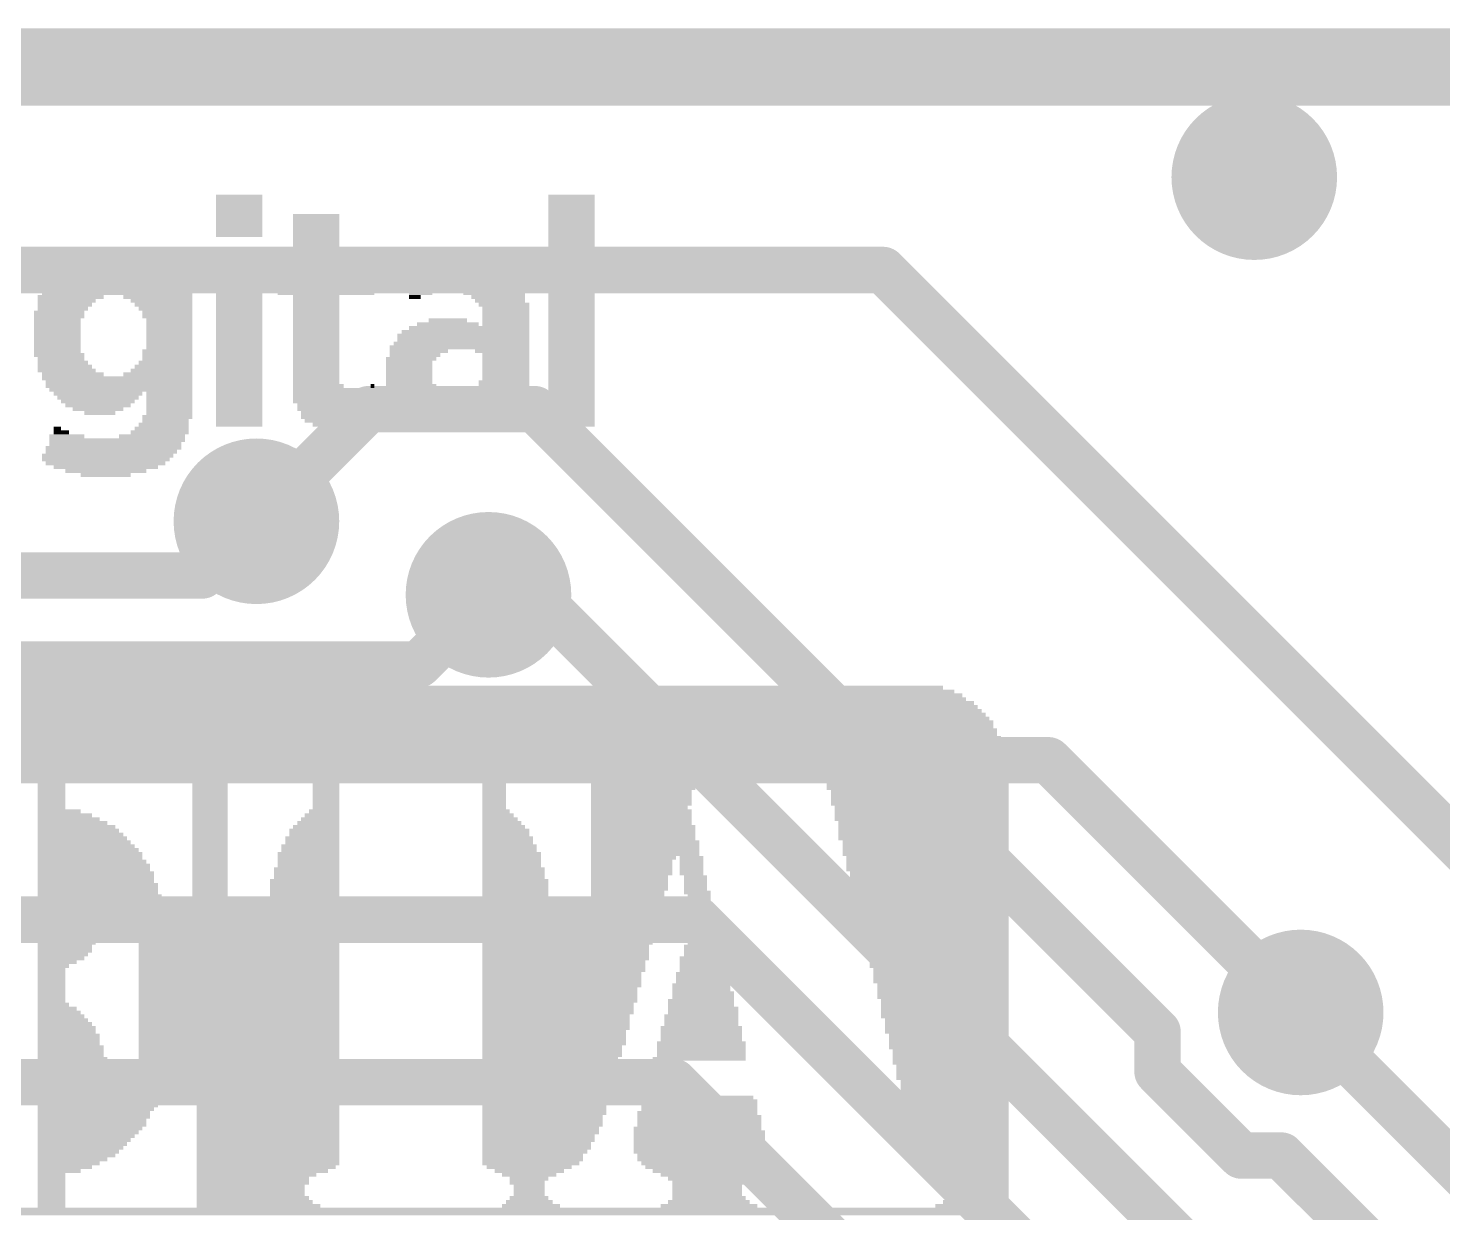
# Model space of a CAD drawing. Extents: x -3.3 to 68.7, y -0.1 to 53.5.
# Drawn here: x 52.35 to 60.09, y 40.05 to 46.53 of the extents above; entities that cross this region are included whole.
import ezdxf

# ---------------------------------------------------------------- set-up
doc = ezdxf.new("R2010")
doc.units = 0
for name, color, linetype in [('1', 12, 'CONTINUOUS'), ('16', 5, 'CONTINUOUS'), ('18', 3, 'CONTINUOUS'), ('200', 4, 'CONTINUOUS')]:
    doc.layers.add(name, color=color, linetype=linetype)

# ---------------------------------------------------------------- blocks, each defined once
blk = doc.blocks.new('RECT')
blk.add_solid([(-0.5, -0.5), (0.5, -0.5), (-0.5, 0.5), (0.5, 0.5)])
blk = doc.blocks.new('ROUNDV')
at = {"const_width": 0.5}
blk.add_lwpolyline([(0, -0.25, 1), (0, 0.25, 1), (0, -0.25)], format="xyb", dxfattribs=at)

msp = doc.modelspace()

# ---------------------------------------------------------------- linework, layer by layer
at = {"layer": '1', "const_width": 0.254}
for points in [[(54.2076, 44.45), (53.594, 43.8364)], [(55.118, 44.45), (54.2076, 44.45)], [(58.5256, 41.0424), (55.118, 44.45)], [(55.118, 43.434), (54.864, 43.434)], [(59.944, 38.608), (55.118, 43.434)], [(61.087, 39.37), (59.309, 41.148)], [(58.5256, 40.8235), (58.5256, 41.0424)], [(58.9845, 40.3646), (58.5256, 40.8235)], [(59.2034, 40.3646), (58.9845, 40.3646)], [(60.579, 38.989), (59.2034, 40.3646)]]:
    msp.add_lwpolyline(points, dxfattribs=at)
at = {"layer": '1', "const_width": 0.127}
for points in [[(54.2076, 44.5135, 1), (54.2076, 44.3865)], [(54.2525, 44.4051, 1), (54.1627, 44.4949)], [(55.1629, 44.4949, 1), (55.0731, 44.4051)], [(55.118, 44.3865, 1), (55.118, 44.5135)], [(53.5491, 43.8813, 1), (53.6389, 43.7915)], [(54.864, 43.4975, 1), (54.864, 43.3705)], [(55.1629, 43.4789, 1), (55.0731, 43.3891)], [(55.118, 43.3705, 1), (55.118, 43.4975)], [(59.3539, 41.1929, 1), (59.2641, 41.1031)], [(58.5891, 41.0424, 1), (58.4621, 41.0424)], [(58.4807, 40.9975, 1), (58.5705, 41.0873)], [(58.5705, 40.8684, 1), (58.4807, 40.7786)], [(58.4621, 40.8235, 1), (58.5891, 40.8235)], [(58.9845, 40.4281, 1), (58.9845, 40.3011)], [(59.2483, 40.4095, 1), (59.1585, 40.3197)], [(59.2034, 40.3011, 1), (59.2034, 40.4281)], [(58.9396, 40.3197, 1), (59.0294, 40.4095)]]:
    msp.add_lwpolyline(points, format="xyb", dxfattribs=at)
at = {"layer": '16', "const_width": 0.254}
for points in [[(57.023, 45.212), (44.5984, 45.212)], [(60.452, 41.783), (57.023, 45.212)], [(53.594, 43.8364), (53.2972, 43.5396)], [(53.2972, 43.5396), (44.7959, 43.5396)], [(54.864, 43.434), (54.483, 43.053)], [(44.958, 43.053), (54.483, 43.053)], [(57.9287, 42.5283), (45.185, 42.5283)], [(57.9287, 42.5283), (59.309, 41.148)], [(56.007, 41.656), (48.387, 41.656)], [(64.008, 33.655), (56.007, 41.656)], [(55.88, 40.767), (46.863, 40.767)], [(63.246, 33.401), (55.88, 40.767)]]:
    msp.add_lwpolyline(points, dxfattribs=at)
at = {"layer": '16', "const_width": 0.127}
for points in [[(57.0679, 45.2569, 1), (56.9781, 45.1671)], [(57.023, 45.1485, 1), (57.023, 45.2755)], [(53.6389, 43.7915, 1), (53.5491, 43.8813)], [(53.2972, 43.4761, 1), (53.2972, 43.6031)], [(53.2523, 43.5845, 1), (53.3421, 43.4947)], [(54.9089, 43.3891, 1), (54.8191, 43.4789)], [(54.4381, 43.0979, 1), (54.5279, 43.0081)], [(54.483, 42.9895, 1), (54.483, 43.1165)], [(57.9736, 42.5732, 1), (57.8838, 42.4834)], [(57.9287, 42.4648, 1), (57.9287, 42.5918)], [(56.0519, 41.7009, 1), (55.9621, 41.6111)], [(56.007, 41.5925, 1), (56.007, 41.7195)], [(59.2641, 41.1031, 1), (59.3539, 41.1929)], [(55.9249, 40.8119, 1), (55.8351, 40.7221)], [(55.88, 40.7035, 1), (55.88, 40.8305)]]:
    msp.add_lwpolyline(points, format="xyb", dxfattribs=at)

# ---------------------------------------------------------------- block references
at = {"layer": '18', "xscale": 0.9064, "yscale": 0.9064}
for p in [(59.055, 45.72), (59.055, 45.72), (53.594, 43.8364), (53.594, 43.8364), (54.864, 43.434), (54.864, 43.434), (59.309, 41.148), (59.309, 41.148)]:
    msp.add_blockref('ROUNDV', p, dxfattribs=at)
at = {"layer": '200'}
for p, xscale, yscale in [((46.1645, 46.5243), 36.0883, 0.0211), ((46.1645, 46.5032), 36.0883, 0.0211), ((46.1645, 46.482), 36.0883, 0.0213), ((46.1645, 46.4608), 36.0883, 0.0211), ((46.1645, 46.4397), 36.0883, 0.0211), ((46.1645, 46.4185), 36.0883, 0.0213), ((46.1645, 46.3973), 36.0883, 0.0211), ((46.1645, 46.3762), 36.0883, 0.0211), ((46.1645, 46.355), 36.0883, 0.0213), ((46.1645, 46.3338), 36.0883, 0.0211), ((46.1645, 46.3127), 36.0883, 0.0211), ((46.1645, 46.2915), 36.0883, 0.0213), ((46.1645, 46.2703), 36.0883, 0.0211), ((46.1645, 46.2492), 36.0883, 0.0211), ((46.1645, 46.228), 36.0883, 0.0213), ((46.1645, 46.2068), 36.0883, 0.0211), ((46.1645, 46.1857), 36.0883, 0.0211), ((46.1645, 46.1645), 36.0883, 0.0213), ((46.1645, 46.1433), 36.0883, 0.0211), ((46.1645, 46.1222), 36.0883, 0.0211), ((53.5, 45.6142), 0.254, 0.0211), ((53.5, 45.593), 0.254, 0.0213), ((55.3187, 45.6142), 0.254, 0.0211), ((55.3187, 45.593), 0.254, 0.0213), ((53.5, 45.5718), 0.254, 0.0211), ((53.5, 45.5507), 0.254, 0.0211), ((53.5, 45.5295), 0.254, 0.0213), ((53.5, 45.5083), 0.254, 0.0211), ((53.9217, 45.5083), 0.254, 0.0211), ((55.3187, 45.5718), 0.254, 0.0211), ((55.3187, 45.5507), 0.254, 0.0211), ((55.3187, 45.5295), 0.254, 0.0213), ((55.3187, 45.5083), 0.254, 0.0211), ((53.5, 45.4872), 0.254, 0.0211), ((53.5, 45.466), 0.254, 0.0213), ((53.5, 45.4448), 0.254, 0.0211), ((53.9217, 45.4872), 0.254, 0.0211), ((53.9217, 45.466), 0.254, 0.0213), ((53.9217, 45.4448), 0.254, 0.0211), ((55.3187, 45.4872), 0.254, 0.0211), ((55.3187, 45.466), 0.254, 0.0213), ((55.3187, 45.4448), 0.254, 0.0211), ((53.5, 45.4237), 0.254, 0.0211), ((53.5, 45.4025), 0.254, 0.0213), ((53.9217, 45.4237), 0.254, 0.0211), ((53.9217, 45.4025), 0.254, 0.0213), ((53.9217, 45.3813), 0.254, 0.0211), ((53.9217, 45.3602), 0.254, 0.0211), ((55.3187, 45.4237), 0.254, 0.0211), ((55.3187, 45.4025), 0.254, 0.0213), ((55.3187, 45.3813), 0.254, 0.0211), ((55.3187, 45.3602), 0.254, 0.0211), ((52.7266, 45.2755), 0.2769, 0.0213), ((52.7368, 45.2967), 0.1702, 0.0211), ((53.1178, 45.2755), 0.2515, 0.0213), ((53.5, 45.2755), 0.254, 0.0213), ((53.975, 45.2755), 0.5283, 0.0213), ((53.9217, 45.339), 0.254, 0.0213), ((53.9217, 45.3178), 0.254, 0.0211), ((53.9217, 45.2967), 0.254, 0.0211), ((54.6735, 45.2755), 0.4013, 0.0213), ((54.6837, 45.2967), 0.254, 0.0211), ((55.3187, 45.339), 0.254, 0.0213), ((55.3187, 45.3178), 0.254, 0.0211), ((55.3187, 45.2967), 0.254, 0.0211), ((55.3187, 45.2755), 0.254, 0.0213), ((52.7266, 45.212), 0.4445, 0.0213), ((52.7266, 45.2332), 0.4039, 0.0211), ((52.7266, 45.2543), 0.3581, 0.0211), ((53.1178, 45.2543), 0.2515, 0.0211), ((53.1178, 45.2332), 0.2515, 0.0211), ((53.1178, 45.212), 0.2515, 0.0213), ((53.5, 45.2543), 0.254, 0.0211), ((53.5, 45.2332), 0.254, 0.0211), ((53.5, 45.212), 0.254, 0.0213), ((53.975, 45.2543), 0.5283, 0.0211), ((53.975, 45.2332), 0.5283, 0.0211), ((53.975, 45.212), 0.5283, 0.0213), ((54.6633, 45.2332), 0.5944, 0.0211), ((54.6849, 45.212), 0.5918, 0.0213), ((54.6633, 45.2543), 0.508, 0.0211), ((55.3187, 45.2543), 0.254, 0.0211), ((55.3187, 45.2332), 0.254, 0.0211), ((55.3187, 45.212), 0.254, 0.0213), ((52.8422, 45.1485), 0.8026, 0.0213), ((52.8422, 45.1273), 0.8026, 0.0211), ((52.8523, 45.1697), 0.7823, 0.0211), ((52.7266, 45.1908), 0.4851, 0.0211), ((53.1178, 45.1908), 0.2515, 0.0211), ((53.5, 45.1908), 0.254, 0.0211), ((53.5, 45.1697), 0.254, 0.0211), ((53.5, 45.1485), 0.254, 0.0213), ((53.5, 45.1273), 0.254, 0.0211), ((53.975, 45.1908), 0.5283, 0.0211), ((53.975, 45.1697), 0.5283, 0.0211), ((53.975, 45.1485), 0.5283, 0.0213), ((53.975, 45.1273), 0.5283, 0.0211), ((54.6951, 45.1908), 0.6121, 0.0211), ((54.7065, 45.1697), 0.635, 0.0211), ((54.7268, 45.1485), 0.635, 0.0213), ((54.7268, 45.1273), 0.635, 0.0211), ((55.3187, 45.1908), 0.254, 0.0211), ((55.3187, 45.1697), 0.254, 0.0211), ((55.3187, 45.1485), 0.254, 0.0213), ((55.3187, 45.1273), 0.254, 0.0211), ((52.5564, 45.0427), 0.3175, 0.0211), ((52.578, 45.0638), 0.3607, 0.0211), ((52.832, 45.1062), 0.823, 0.0211), ((52.832, 45.085), 0.823, 0.0213), ((53.0543, 45.0638), 0.3785, 0.0211), ((53.0746, 45.0427), 0.3378, 0.0211), ((53.5, 45.1062), 0.254, 0.0211), ((53.5, 45.085), 0.254, 0.0213), ((53.5, 45.0638), 0.254, 0.0211), ((53.5, 45.0427), 0.254, 0.0211), ((53.975, 45.1062), 0.5283, 0.0211), ((53.975, 45.085), 0.5283, 0.0213), ((53.9217, 45.0638), 0.254, 0.0211), ((53.9217, 45.0427), 0.254, 0.0211), ((54.737, 45.1062), 0.6553, 0.0211), ((54.4614, 45.0638), 0.0635, 0.0211), ((54.4932, 45.085), 0.127, 0.0213), ((54.8957, 45.085), 0.3378, 0.0213), ((54.9173, 45.0638), 0.2946, 0.0211), ((54.9275, 45.0427), 0.2743, 0.0211), ((55.3187, 45.1062), 0.254, 0.0211), ((55.3187, 45.085), 0.254, 0.0213), ((55.3187, 45.0638), 0.254, 0.0211), ((55.3187, 45.0427), 0.254, 0.0211), ((52.5145, 44.9792), 0.2743, 0.0211), ((52.5348, 45.0003), 0.2743, 0.0211), ((52.5463, 45.0215), 0.2972, 0.0213), ((53.086, 45.0215), 0.315, 0.0213), ((53.0962, 45.0003), 0.2946, 0.0211), ((53.1063, 44.9792), 0.2743, 0.0211), ((53.5, 45.0215), 0.254, 0.0213), ((53.5, 45.0003), 0.254, 0.0211), ((53.5, 44.9792), 0.254, 0.0211), ((53.9217, 45.0215), 0.254, 0.0213), ((53.9217, 45.0003), 0.254, 0.0211), ((53.9217, 44.9792), 0.254, 0.0211), ((54.9491, 45.0215), 0.2769, 0.0213), ((54.9593, 45.0003), 0.2565, 0.0211), ((54.9593, 44.9792), 0.2565, 0.0211), ((55.3187, 45.0215), 0.254, 0.0213), ((55.3187, 45.0003), 0.254, 0.0211), ((55.3187, 44.9792), 0.254, 0.0211), ((52.5145, 44.958), 0.2743, 0.0213), ((52.5043, 44.9368), 0.254, 0.0211), ((52.5043, 44.9157), 0.254, 0.0211), ((52.5043, 44.8945), 0.254, 0.0213), ((53.1063, 44.958), 0.2743, 0.0213), ((53.1178, 44.9368), 0.2515, 0.0211), ((53.1178, 44.9157), 0.2515, 0.0211), ((53.1178, 44.8945), 0.2515, 0.0213), ((53.5, 44.958), 0.254, 0.0213), ((53.5, 44.9368), 0.254, 0.0211), ((53.5, 44.9157), 0.254, 0.0211), ((53.5, 44.8945), 0.254, 0.0213), ((53.9217, 44.958), 0.254, 0.0213), ((53.9217, 44.9368), 0.254, 0.0211), ((53.9217, 44.9157), 0.254, 0.0211), ((53.9217, 44.8945), 0.254, 0.0213), ((54.7586, 44.8945), 0.6579, 0.0213), ((54.6418, 44.9157), 0.3378, 0.0211), ((54.6418, 44.9368), 0.2108, 0.0211), ((54.9593, 44.958), 0.2565, 0.0213), ((54.9593, 44.9368), 0.2565, 0.0211), ((54.9593, 44.9157), 0.2565, 0.0211), ((55.3187, 44.958), 0.254, 0.0213), ((55.3187, 44.9368), 0.254, 0.0211), ((55.3187, 44.9157), 0.254, 0.0211), ((55.3187, 44.8945), 0.254, 0.0213), ((52.5043, 44.8733), 0.254, 0.0211), ((52.5043, 44.8522), 0.254, 0.0211), ((52.5043, 44.831), 0.254, 0.0213), ((52.5043, 44.8098), 0.254, 0.0211), ((53.1178, 44.8733), 0.2515, 0.0211), ((53.1178, 44.8522), 0.2515, 0.0211), ((53.1178, 44.831), 0.2515, 0.0213), ((53.1178, 44.8098), 0.2515, 0.0211), ((53.5, 44.8733), 0.254, 0.0211), ((53.5, 44.8522), 0.254, 0.0211), ((53.5, 44.831), 0.254, 0.0213), ((53.5, 44.8098), 0.254, 0.0211), ((53.9217, 44.8733), 0.254, 0.0211), ((53.9217, 44.8522), 0.254, 0.0211), ((53.9217, 44.831), 0.254, 0.0213), ((53.9217, 44.8098), 0.254, 0.0211), ((54.7167, 44.8098), 0.7417, 0.0211), ((54.7268, 44.8522), 0.7214, 0.0211), ((54.7268, 44.831), 0.7214, 0.0213), ((54.7383, 44.8733), 0.6985, 0.0211), ((55.3187, 44.8733), 0.254, 0.0211), ((55.3187, 44.8522), 0.254, 0.0211), ((55.3187, 44.831), 0.254, 0.0213), ((55.3187, 44.8098), 0.254, 0.0211), ((52.5043, 44.7887), 0.254, 0.0211), ((52.5043, 44.7675), 0.254, 0.0213), ((52.5145, 44.7463), 0.2743, 0.0211), ((53.1063, 44.7675), 0.2743, 0.0213), ((53.1063, 44.7463), 0.2743, 0.0211), ((53.1178, 44.7887), 0.2515, 0.0211), ((53.5, 44.7887), 0.254, 0.0211), ((53.5, 44.7675), 0.254, 0.0213), ((53.5, 44.7463), 0.254, 0.0211), ((53.9217, 44.7887), 0.254, 0.0211), ((53.9217, 44.7675), 0.254, 0.0213), ((53.9217, 44.7463), 0.254, 0.0211), ((54.7052, 44.7887), 0.7645, 0.0211), ((54.4614, 44.7463), 0.2769, 0.0211), ((54.483, 44.7675), 0.32, 0.0213), ((54.9389, 44.7675), 0.2972, 0.0213), ((54.9593, 44.7463), 0.2565, 0.0211), ((55.3187, 44.7887), 0.254, 0.0211), ((55.3187, 44.7675), 0.254, 0.0213), ((55.3187, 44.7463), 0.254, 0.0211), ((52.5348, 44.704), 0.2743, 0.0213), ((52.5564, 44.6617), 0.3175, 0.0211), ((52.5247, 44.7252), 0.254, 0.0211), ((52.5463, 44.6828), 0.2972, 0.0211), ((53.0746, 44.6617), 0.3378, 0.0211), ((53.086, 44.6828), 0.315, 0.0211), ((53.0962, 44.704), 0.2946, 0.0213), ((53.1063, 44.7252), 0.2743, 0.0211), ((53.5, 44.7252), 0.254, 0.0211), ((53.5, 44.704), 0.254, 0.0213), ((53.5, 44.6828), 0.254, 0.0211), ((53.5, 44.6617), 0.254, 0.0211), ((53.9217, 44.7252), 0.254, 0.0211), ((53.9217, 44.704), 0.254, 0.0213), ((53.9217, 44.6828), 0.254, 0.0211), ((53.9217, 44.6617), 0.254, 0.0211), ((54.4411, 44.7252), 0.2769, 0.0211), ((54.4297, 44.704), 0.254, 0.0213), ((54.4297, 44.6828), 0.254, 0.0211), ((54.4297, 44.6617), 0.254, 0.0211), ((54.9593, 44.7252), 0.2565, 0.0211), ((54.9593, 44.704), 0.2565, 0.0213), ((54.9593, 44.6828), 0.2565, 0.0211), ((54.9593, 44.6617), 0.2565, 0.0211), ((55.3187, 44.7252), 0.254, 0.0211), ((55.3187, 44.704), 0.254, 0.0213), ((55.3187, 44.6828), 0.254, 0.0211), ((55.3187, 44.6617), 0.254, 0.0211), ((52.5894, 44.6405), 0.3378, 0.0213), ((52.832, 44.6193), 0.823, 0.0211), ((52.8422, 44.5982), 0.8026, 0.0211), ((52.8422, 44.577), 0.8026, 0.0213), ((53.0543, 44.6405), 0.3785, 0.0213), ((53.5, 44.6405), 0.254, 0.0213), ((53.5, 44.6193), 0.254, 0.0211), ((53.5, 44.5982), 0.254, 0.0211), ((53.5, 44.577), 0.254, 0.0213), ((53.9217, 44.6405), 0.254, 0.0213), ((53.9217, 44.6193), 0.254, 0.0211), ((53.9217, 44.5982), 0.254, 0.0211), ((53.9331, 44.577), 0.2769, 0.0213), ((54.229, 44.577), 0.0203, 0.0213), ((54.4411, 44.577), 0.2769, 0.0213), ((54.4297, 44.6405), 0.254, 0.0213), ((54.4297, 44.6193), 0.254, 0.0211), ((54.4297, 44.5982), 0.254, 0.0211), ((54.9491, 44.5982), 0.2769, 0.0211), ((54.9491, 44.577), 0.2769, 0.0213), ((54.9593, 44.6405), 0.2565, 0.0213), ((54.9593, 44.6193), 0.2565, 0.0211), ((55.3187, 44.6405), 0.254, 0.0213), ((55.3187, 44.6193), 0.254, 0.0211), ((55.3187, 44.5982), 0.254, 0.0211), ((55.3187, 44.577), 0.254, 0.0213), ((52.8523, 44.5558), 0.7823, 0.0211), ((52.7266, 44.5347), 0.4851, 0.0211), ((52.7266, 44.5135), 0.4445, 0.0213), ((53.1178, 44.5347), 0.2515, 0.0211), ((53.1178, 44.5135), 0.2515, 0.0213), ((53.5, 44.5558), 0.254, 0.0211), ((53.5, 44.5347), 0.254, 0.0211), ((53.5, 44.5135), 0.254, 0.0213), ((54.0169, 44.5558), 0.4445, 0.0211), ((54.0169, 44.5347), 0.4445, 0.0211), ((54.0169, 44.5135), 0.4445, 0.0213), ((54.4411, 44.5558), 0.2769, 0.0211), ((54.7052, 44.5135), 0.7645, 0.0213), ((54.4716, 44.5347), 0.2972, 0.0211), ((54.9173, 44.5347), 0.3404, 0.0211), ((54.9288, 44.5558), 0.3175, 0.0211), ((55.3187, 44.5558), 0.254, 0.0211), ((55.3187, 44.5347), 0.254, 0.0211), ((55.3187, 44.5135), 0.254, 0.0213), ((52.7266, 44.4923), 0.4039, 0.0211), ((52.7266, 44.4712), 0.3581, 0.0211), ((52.7266, 44.45), 0.2769, 0.0213), ((52.7368, 44.4288), 0.1702, 0.0211), ((53.1178, 44.4923), 0.2515, 0.0211), ((53.1178, 44.4712), 0.2515, 0.0211), ((53.1178, 44.45), 0.2515, 0.0213), ((53.1178, 44.4288), 0.2515, 0.0211), ((53.5, 44.4923), 0.254, 0.0211), ((53.5, 44.4712), 0.254, 0.0211), ((53.5, 44.45), 0.254, 0.0213), ((53.5, 44.4288), 0.254, 0.0211), ((54.0169, 44.4923), 0.4445, 0.0211), ((54.0283, 44.4712), 0.4216, 0.0211), ((54.0283, 44.45), 0.4216, 0.0213), ((54.0385, 44.4288), 0.4013, 0.0211), ((54.7052, 44.4923), 0.7645, 0.0211), ((54.7167, 44.4712), 0.7417, 0.0211), ((54.7167, 44.45), 0.7417, 0.0213), ((54.5884, 44.4288), 0.4445, 0.0211), ((54.9593, 44.4288), 0.2565, 0.0211), ((55.3187, 44.4923), 0.254, 0.0211), ((55.3187, 44.4712), 0.254, 0.0211), ((55.3187, 44.45), 0.254, 0.0213), ((55.3187, 44.4288), 0.254, 0.0211), ((52.5043, 44.3442), 0.0406, 0.0211), ((53.0758, 44.3442), 0.2946, 0.0211), ((53.086, 44.3653), 0.2743, 0.0211), ((53.1063, 44.4077), 0.2743, 0.0211), ((53.0962, 44.3865), 0.254, 0.0213), ((53.5, 44.4077), 0.254, 0.0211), ((53.5, 44.3865), 0.254, 0.0213), ((53.5, 44.3653), 0.254, 0.0211), ((54.0385, 44.4077), 0.4013, 0.0211), ((54.0487, 44.3865), 0.381, 0.0213), ((54.0499, 44.3653), 0.2972, 0.0211), ((54.0398, 44.3442), 0.1905, 0.0211), ((54.5897, 44.4077), 0.4013, 0.0211), ((54.5897, 44.3865), 0.3607, 0.0213), ((54.5897, 44.3653), 0.2743, 0.0211), ((54.5884, 44.3442), 0.1905, 0.0211), ((54.9593, 44.4077), 0.2565, 0.0211), ((54.9593, 44.3865), 0.2565, 0.0213), ((54.9593, 44.3653), 0.2565, 0.0211), ((55.3187, 44.4077), 0.254, 0.0211), ((55.3187, 44.3865), 0.254, 0.0213), ((55.3187, 44.3653), 0.254, 0.0211), ((52.5564, 44.3018), 0.1905, 0.0211), ((52.832, 44.2807), 0.7417, 0.0211), ((52.5259, 44.323), 0.0838, 0.0213), ((53.0225, 44.3018), 0.3607, 0.0211), ((53.0644, 44.323), 0.3175, 0.0213), ((52.7799, 44.196), 0.7188, 0.0213), ((52.8117, 44.2383), 0.7417, 0.0211), ((52.8003, 44.2172), 0.7188, 0.0211), ((52.8218, 44.2595), 0.7214, 0.0213), ((52.7698, 44.1748), 0.6985, 0.0211), ((52.7685, 44.1537), 0.6553, 0.0211), ((52.7698, 44.1325), 0.5715, 0.0213), ((52.7698, 44.1113), 0.4445, 0.0211), ((52.7685, 44.0902), 0.2743, 0.0211), ((53.2028, 42.8837), 8.509, 0.0211), ((53.2028, 42.9048), 8.4226, 0.0211), ((53.2028, 42.926), 8.2956, 0.0213), ((53.2028, 42.799), 8.7224, 0.0213), ((53.2028, 42.8202), 8.6766, 0.0211), ((53.2028, 42.8413), 8.636, 0.0211), ((53.1914, 42.8625), 8.5725, 0.0213), ((53.2028, 42.7355), 8.8494, 0.0213), ((53.2028, 42.7567), 8.8036, 0.0211), ((53.2028, 42.7778), 8.763, 0.0211), ((53.1927, 42.672), 8.9103, 0.0213), ((53.2028, 42.6508), 8.9306, 0.0211), ((53.2028, 42.6932), 8.89, 0.0211), ((53.1927, 42.7143), 8.8697, 0.0211), ((53.1927, 42.5662), 8.9967, 0.0211), ((53.1914, 42.6297), 8.9535, 0.0211), ((53.2028, 42.6085), 8.9764, 0.0213), ((53.2028, 42.5873), 8.9764, 0.0211), ((53.2028, 42.5238), 9.017, 0.0211), ((53.2028, 42.5027), 9.017, 0.0211), ((53.1927, 42.545), 8.9967, 0.0213), ((53.2028, 42.4815), 9.017, 0.0213), ((53.2028, 42.4603), 9.017, 0.0211), ((52.4726, 42.4392), 0.1499, 0.0211), ((52.4726, 42.418), 0.1499, 0.0213), ((53.34, 42.4392), 0.193, 0.0211), ((53.34, 42.418), 0.193, 0.0213), ((53.975, 42.4392), 0.1473, 0.0211), ((53.975, 42.418), 0.1473, 0.0213), ((54.8957, 42.4392), 0.1295, 0.0211), ((54.8957, 42.418), 0.1295, 0.0213), ((55.7111, 42.4392), 0.5715, 0.0211), ((55.7111, 42.418), 0.5715, 0.0213), ((57.2135, 42.4392), 0.9957, 0.0211), ((57.2135, 42.418), 0.9957, 0.0213), ((52.4726, 42.3968), 0.1499, 0.0211), ((52.4726, 42.3757), 0.1499, 0.0211), ((52.4726, 42.3545), 0.1499, 0.0213), ((52.4726, 42.3333), 0.1499, 0.0211), ((53.34, 42.3968), 0.193, 0.0211), ((53.34, 42.3757), 0.193, 0.0211), ((53.34, 42.3545), 0.193, 0.0213), ((53.34, 42.3333), 0.193, 0.0211), ((53.975, 42.3968), 0.1473, 0.0211), ((53.975, 42.3757), 0.1473, 0.0211), ((53.975, 42.3545), 0.1473, 0.0213), ((53.975, 42.3333), 0.1473, 0.0211), ((54.8957, 42.3968), 0.1295, 0.0211), ((54.8957, 42.3757), 0.1295, 0.0211), ((54.8957, 42.3545), 0.1295, 0.0213), ((54.8957, 42.3333), 0.1295, 0.0211), ((55.7009, 42.3545), 0.5512, 0.0213), ((55.7009, 42.3333), 0.5512, 0.0211), ((55.7111, 42.3968), 0.5715, 0.0211), ((55.7111, 42.3757), 0.5715, 0.0211), ((57.2135, 42.3968), 0.9957, 0.0211), ((57.2135, 42.3757), 0.9957, 0.0211), ((57.2249, 42.3545), 0.9728, 0.0213), ((57.2249, 42.3333), 0.9728, 0.0211), ((52.4726, 42.3122), 0.1499, 0.0211), ((52.4726, 42.291), 0.1499, 0.0213), ((52.4726, 42.2698), 0.1499, 0.0211), ((53.34, 42.3122), 0.193, 0.0211), ((53.34, 42.291), 0.193, 0.0213), ((53.34, 42.2698), 0.193, 0.0211), ((53.975, 42.3122), 0.1473, 0.0211), ((53.975, 42.291), 0.1473, 0.0213), ((53.975, 42.2698), 0.1473, 0.0211), ((54.8957, 42.3122), 0.1295, 0.0211), ((54.8957, 42.291), 0.1295, 0.0213), ((54.8957, 42.2698), 0.1295, 0.0211), ((55.7009, 42.3122), 0.5512, 0.0211), ((55.7009, 42.291), 0.5512, 0.0213), ((55.6895, 42.2698), 0.5283, 0.0211), ((57.2249, 42.3122), 0.9728, 0.0211), ((57.2249, 42.291), 0.9728, 0.0213), ((57.2351, 42.2698), 0.9525, 0.0211), ((52.5145, 42.2487), 0.2337, 0.0211), ((52.5463, 42.2275), 0.2972, 0.0213), ((52.5666, 42.2063), 0.3378, 0.0211), ((52.5882, 42.1852), 0.381, 0.0211), ((53.34, 42.2487), 0.193, 0.0211), ((53.34, 42.2275), 0.193, 0.0213), ((53.34, 42.2063), 0.193, 0.0211), ((53.34, 42.1852), 0.193, 0.0211), ((53.9331, 42.1852), 0.2311, 0.0211), ((53.9432, 42.2063), 0.2108, 0.0211), ((53.9534, 42.2275), 0.1905, 0.0213), ((53.9648, 42.2487), 0.1676, 0.0211), ((54.9059, 42.2487), 0.1499, 0.0211), ((54.9161, 42.2275), 0.1702, 0.0213), ((54.9275, 42.2063), 0.193, 0.0211), ((54.9377, 42.1852), 0.2134, 0.0211), ((55.7009, 42.2487), 0.5512, 0.0211), ((55.7009, 42.2275), 0.5512, 0.0213), ((55.7009, 42.2063), 0.5512, 0.0211), ((55.7009, 42.1852), 0.5512, 0.0211), ((57.2351, 42.2487), 0.9525, 0.0211), ((57.2351, 42.2275), 0.9525, 0.0213), ((57.2351, 42.2063), 0.9525, 0.0211), ((57.2453, 42.1852), 0.9322, 0.0211), ((52.6199, 42.1428), 0.4445, 0.0211), ((52.6313, 42.1217), 0.4674, 0.0211), ((52.6415, 42.1005), 0.4877, 0.0213), ((52.6098, 42.164), 0.4242, 0.0213), ((53.34, 42.164), 0.193, 0.0213), ((53.34, 42.1428), 0.193, 0.0211), ((53.34, 42.1217), 0.193, 0.0211), ((53.34, 42.1005), 0.193, 0.0213), ((53.9001, 42.1005), 0.2972, 0.0213), ((53.9115, 42.1428), 0.2743, 0.0211), ((53.9115, 42.1217), 0.2743, 0.0211), ((53.9217, 42.164), 0.254, 0.0213), ((54.9478, 42.164), 0.2337, 0.0213), ((54.9593, 42.1428), 0.2565, 0.0211), ((54.9593, 42.1217), 0.2565, 0.0211), ((54.9694, 42.1005), 0.2769, 0.0213), ((55.7111, 42.164), 0.5715, 0.0213), ((55.7111, 42.1428), 0.5715, 0.0211), ((55.7111, 42.1217), 0.5715, 0.0211), ((55.7111, 42.1005), 0.5715, 0.0213), ((57.2453, 42.164), 0.9322, 0.0213), ((57.2453, 42.1428), 0.9322, 0.0211), ((57.2453, 42.1217), 0.9322, 0.0211), ((57.2453, 42.1005), 0.9322, 0.0213), ((52.6631, 42.0582), 0.5309, 0.0211), ((52.6517, 42.0793), 0.508, 0.0211), ((52.6733, 42.037), 0.5512, 0.0213), ((53.34, 42.0793), 0.193, 0.0211), ((53.34, 42.0582), 0.193, 0.0211), ((53.34, 42.037), 0.193, 0.0213), ((53.8899, 42.0582), 0.3175, 0.0211), ((53.8899, 42.037), 0.3175, 0.0213), ((53.9001, 42.0793), 0.2972, 0.0211), ((54.9694, 42.0793), 0.2769, 0.0211), ((54.9796, 42.0582), 0.2972, 0.0211), ((54.9796, 42.037), 0.2972, 0.0213), ((55.7213, 42.0793), 0.5918, 0.0211), ((55.7213, 42.0582), 0.5918, 0.0211), ((55.7213, 42.037), 0.5918, 0.0213), ((57.2567, 42.0793), 0.9093, 0.0211), ((57.2567, 42.0582), 0.9093, 0.0211), ((57.2567, 42.037), 0.9093, 0.0213), ((52.6834, 42.0158), 0.5715, 0.0211), ((52.6834, 41.9947), 0.5715, 0.0211), ((52.6948, 41.9735), 0.5944, 0.0213), ((52.705, 41.9523), 0.6147, 0.0211), ((53.34, 42.0158), 0.193, 0.0211), ((53.34, 41.9947), 0.193, 0.0211), ((53.34, 41.9735), 0.193, 0.0213), ((53.34, 41.9523), 0.193, 0.0211), ((53.8798, 42.0158), 0.3378, 0.0211), ((53.8798, 41.9947), 0.3378, 0.0211), ((53.8798, 41.9735), 0.3378, 0.0213), ((53.8798, 41.9523), 0.3378, 0.0211), ((54.991, 42.0158), 0.32, 0.0211), ((54.991, 41.9947), 0.32, 0.0211), ((54.991, 41.9735), 0.32, 0.0213), ((54.991, 41.9523), 0.32, 0.0211), ((55.6476, 41.9735), 0.4445, 0.0213), ((55.6476, 41.9523), 0.4445, 0.0211), ((55.7213, 42.0158), 0.5918, 0.0211), ((55.6578, 41.9947), 0.4648, 0.0211), ((55.9753, 41.9947), 0.1295, 0.0211), ((55.9753, 41.9735), 0.1295, 0.0213), ((55.9753, 41.9523), 0.1295, 0.0211), ((57.2567, 42.0158), 0.9093, 0.0211), ((57.2668, 41.9947), 0.889, 0.0211), ((57.2668, 41.9735), 0.889, 0.0213), ((57.2668, 41.9523), 0.889, 0.0211), ((52.705, 41.9312), 0.6147, 0.0211), ((52.7152, 41.91), 0.635, 0.0213), ((52.7152, 41.8888), 0.635, 0.0211), ((52.7152, 41.8677), 0.635, 0.0211), ((53.34, 41.9312), 0.193, 0.0211), ((53.34, 41.91), 0.193, 0.0213), ((53.34, 41.8888), 0.193, 0.0211), ((53.34, 41.8677), 0.193, 0.0211), ((53.8582, 41.8677), 0.381, 0.0211), ((53.8696, 41.9312), 0.3581, 0.0211), ((53.8696, 41.91), 0.3581, 0.0213), ((53.8696, 41.8888), 0.3581, 0.0211), ((55.0012, 41.9312), 0.3404, 0.0211), ((55.0012, 41.91), 0.3404, 0.0213), ((55.0012, 41.8888), 0.3404, 0.0211), ((55.0113, 41.8677), 0.3607, 0.0211), ((55.6476, 41.9312), 0.4445, 0.0211), ((55.6476, 41.91), 0.4445, 0.0213), ((55.6362, 41.8888), 0.4216, 0.0211), ((55.6362, 41.8677), 0.4216, 0.0211), ((55.9753, 41.9312), 0.1295, 0.0211), ((55.9753, 41.91), 0.1295, 0.0213), ((55.9968, 41.8888), 0.127, 0.0211), ((55.9968, 41.8677), 0.127, 0.0211), ((57.2668, 41.9312), 0.889, 0.0211), ((57.277, 41.91), 0.8687, 0.0213), ((57.277, 41.8888), 0.8687, 0.0211), ((57.277, 41.8677), 0.8687, 0.0211), ((52.7266, 41.8465), 0.6579, 0.0213), ((52.7266, 41.8253), 0.6579, 0.0211), ((52.7266, 41.8042), 0.6579, 0.0211), ((53.34, 41.8465), 0.193, 0.0213), ((53.34, 41.8253), 0.193, 0.0211), ((53.34, 41.8042), 0.193, 0.0211), ((53.8582, 41.8465), 0.381, 0.0213), ((53.8582, 41.8253), 0.381, 0.0211), ((53.8582, 41.8042), 0.381, 0.0211), ((55.0113, 41.8465), 0.3607, 0.0213), ((55.0113, 41.8253), 0.3607, 0.0211), ((55.0113, 41.8042), 0.3607, 0.0211), ((55.626, 41.8042), 0.4013, 0.0211), ((55.6362, 41.8465), 0.4216, 0.0213), ((55.6362, 41.8253), 0.4216, 0.0211), ((55.9968, 41.8465), 0.127, 0.0213), ((55.9968, 41.8253), 0.127, 0.0211), ((56.007, 41.8042), 0.1473, 0.0211), ((57.277, 41.8465), 0.8687, 0.0213), ((57.2884, 41.8253), 0.8458, 0.0211), ((57.2884, 41.8042), 0.8458, 0.0211), ((52.7368, 41.783), 0.6782, 0.0213), ((52.6098, 41.7618), 0.4242, 0.0211), ((52.5996, 41.7407), 0.4039, 0.0211), ((52.5882, 41.7195), 0.381, 0.0213), ((52.9908, 41.7618), 0.1702, 0.0211), ((53.0123, 41.7407), 0.1676, 0.0211), ((53.1927, 41.7195), 0.4877, 0.0213), ((53.3197, 41.7407), 0.2337, 0.0211), ((53.3298, 41.7618), 0.2134, 0.0211), ((53.34, 41.783), 0.193, 0.0213), ((53.848, 41.7618), 0.4013, 0.0211), ((53.848, 41.7407), 0.4013, 0.0211), ((53.848, 41.7195), 0.4013, 0.0213), ((53.8582, 41.783), 0.381, 0.0213), ((55.0113, 41.783), 0.3607, 0.0213), ((55.0228, 41.7618), 0.3835, 0.0211), ((55.0228, 41.7407), 0.3835, 0.0211), ((55.0228, 41.7195), 0.3835, 0.0213), ((55.626, 41.783), 0.4013, 0.0213), ((55.626, 41.7618), 0.4013, 0.0211), ((55.6158, 41.7407), 0.381, 0.0211), ((55.6158, 41.7195), 0.381, 0.0213), ((56.0286, 41.7195), 0.1499, 0.0213), ((56.0172, 41.783), 0.127, 0.0213), ((56.0172, 41.7618), 0.127, 0.0211), ((56.0172, 41.7407), 0.127, 0.0211), ((57.2884, 41.783), 0.8458, 0.0213), ((57.2884, 41.7618), 0.8458, 0.0211), ((57.2986, 41.7407), 0.8255, 0.0211), ((57.2986, 41.7195), 0.8255, 0.0213), ((52.5882, 41.6983), 0.381, 0.0211), ((52.578, 41.6772), 0.3607, 0.0211), ((52.578, 41.656), 0.3607, 0.0213), ((52.578, 41.6348), 0.3607, 0.0211), ((53.2028, 41.6772), 0.508, 0.0211), ((53.2028, 41.656), 0.508, 0.0213), ((53.1927, 41.6983), 0.4877, 0.0211), ((53.213, 41.6348), 0.5283, 0.0211), ((53.8264, 41.6348), 0.4445, 0.0211), ((53.8378, 41.6772), 0.4216, 0.0211), ((53.8378, 41.656), 0.4216, 0.0213), ((53.848, 41.6983), 0.4013, 0.0211), ((55.0228, 41.6983), 0.3835, 0.0211), ((55.0329, 41.6772), 0.4039, 0.0211), ((55.0329, 41.656), 0.4039, 0.0213), ((55.0431, 41.6348), 0.4242, 0.0211), ((55.5841, 41.6348), 0.4039, 0.0211), ((55.6057, 41.6772), 0.4013, 0.0211), ((55.5955, 41.656), 0.381, 0.0213), ((55.6158, 41.6983), 0.381, 0.0211), ((56.04, 41.6983), 0.127, 0.0211), ((56.04, 41.6772), 0.127, 0.0211), ((56.04, 41.656), 0.127, 0.0213), ((56.04, 41.6348), 0.127, 0.0211), ((57.2986, 41.6983), 0.8255, 0.0211), ((57.2986, 41.6772), 0.8255, 0.0211), ((57.3088, 41.656), 0.8052, 0.0213), ((57.3088, 41.6348), 0.8052, 0.0211), ((52.578, 41.6137), 0.3607, 0.0211), ((52.5666, 41.5925), 0.3378, 0.0213), ((52.5666, 41.5713), 0.3378, 0.0211), ((53.4988, 41.6137), 1.0998, 0.0211), ((53.4988, 41.5925), 1.0998, 0.0213), ((53.4988, 41.5713), 1.0998, 0.0211), ((55.3085, 41.6137), 0.955, 0.0211), ((55.3085, 41.5925), 0.955, 0.0213), ((55.2971, 41.5713), 0.9322, 0.0211), ((56.0388, 41.5925), 0.1702, 0.0213), ((56.0388, 41.5713), 0.1702, 0.0211), ((56.0502, 41.6137), 0.1473, 0.0211), ((57.3088, 41.6137), 0.8052, 0.0211), ((57.3088, 41.5925), 0.8052, 0.0213), ((57.3088, 41.5713), 0.8052, 0.0211), ((52.5564, 41.5502), 0.3175, 0.0211), ((52.5564, 41.529), 0.3175, 0.0213), ((52.5463, 41.5078), 0.2972, 0.0211), ((52.5463, 41.4867), 0.2972, 0.0211), ((53.4988, 41.5502), 1.0998, 0.0211), ((53.4988, 41.529), 1.0998, 0.0213), ((53.4988, 41.5078), 1.0998, 0.0211), ((53.4988, 41.4867), 1.0998, 0.0211), ((55.2971, 41.5502), 0.9322, 0.0211), ((55.2971, 41.529), 0.9322, 0.0213), ((55.2869, 41.5078), 0.9119, 0.0211), ((55.2869, 41.4867), 0.9119, 0.0211), ((56.0388, 41.5078), 0.2108, 0.0211), ((56.0388, 41.4867), 0.2108, 0.0211), ((56.0388, 41.5502), 0.1702, 0.0211), ((56.0489, 41.529), 0.1905, 0.0213), ((57.3189, 41.5502), 0.7849, 0.0211), ((57.3189, 41.529), 0.7849, 0.0213), ((57.3189, 41.5078), 0.7849, 0.0211), ((57.3189, 41.4867), 0.7849, 0.0211), ((52.5348, 41.4655), 0.2743, 0.0213), ((52.5043, 41.4232), 0.2134, 0.0211), ((52.5247, 41.4443), 0.254, 0.0211), ((53.4988, 41.4655), 1.0998, 0.0213), ((53.4988, 41.4443), 1.0998, 0.0211), ((53.4988, 41.4232), 1.0998, 0.0211), ((55.2869, 41.4655), 0.9119, 0.0213), ((55.2869, 41.4443), 0.9119, 0.0211), ((55.2767, 41.4232), 0.8915, 0.0211), ((56.0388, 41.4443), 0.2565, 0.0211), ((56.0388, 41.4232), 0.2565, 0.0211), ((56.0388, 41.4655), 0.2108, 0.0213), ((57.3303, 41.4655), 0.762, 0.0213), ((57.3303, 41.4443), 0.762, 0.0211), ((57.3303, 41.4232), 0.762, 0.0211), ((52.4726, 41.3808), 0.1499, 0.0211), ((52.4726, 41.3597), 0.1499, 0.0211), ((52.4726, 41.3385), 0.1499, 0.0213), ((52.4828, 41.402), 0.1702, 0.0213), ((53.4988, 41.402), 1.0998, 0.0213), ((53.4988, 41.3808), 1.0998, 0.0211), ((53.4988, 41.3597), 1.0998, 0.0211), ((53.4988, 41.3385), 1.0998, 0.0213), ((55.2767, 41.402), 0.8915, 0.0213), ((55.2767, 41.3808), 0.8915, 0.0211), ((55.2653, 41.3597), 0.8687, 0.0211), ((55.2653, 41.3385), 0.8687, 0.0213), ((56.0286, 41.3597), 0.2769, 0.0211), ((56.0388, 41.3385), 0.2972, 0.0213), ((56.0388, 41.402), 0.2565, 0.0213), ((56.0388, 41.3808), 0.2565, 0.0211), ((57.3303, 41.402), 0.762, 0.0213), ((57.3405, 41.3808), 0.7417, 0.0211), ((57.3405, 41.3597), 0.7417, 0.0211), ((57.3405, 41.3385), 0.7417, 0.0213), ((52.4726, 41.3173), 0.1499, 0.0211), ((52.4726, 41.2962), 0.1499, 0.0211), ((52.4726, 41.275), 0.1499, 0.0213), ((52.4726, 41.2538), 0.1499, 0.0211), ((53.4988, 41.3173), 1.0998, 0.0211), ((53.4988, 41.2962), 1.0998, 0.0211), ((53.4988, 41.275), 1.0998, 0.0213), ((53.4988, 41.2538), 1.0998, 0.0211), ((55.2653, 41.3173), 0.8687, 0.0211), ((55.2653, 41.2962), 0.8687, 0.0211), ((55.2552, 41.275), 0.8484, 0.0213), ((55.2552, 41.2538), 0.8484, 0.0211), ((56.0286, 41.2962), 0.3175, 0.0211), ((56.0286, 41.275), 0.3175, 0.0213), ((56.0388, 41.2538), 0.3378, 0.0211), ((56.0388, 41.3173), 0.2972, 0.0211), ((57.3405, 41.3173), 0.7417, 0.0211), ((57.3519, 41.2962), 0.7188, 0.0211), ((57.3519, 41.275), 0.7188, 0.0213), ((57.3519, 41.2538), 0.7188, 0.0211), ((52.4726, 41.2327), 0.1499, 0.0211), ((52.4726, 41.2115), 0.1499, 0.0213), ((52.4828, 41.1903), 0.1702, 0.0211), ((53.4988, 41.2327), 1.0998, 0.0211), ((53.4988, 41.2115), 1.0998, 0.0213), ((53.4988, 41.1903), 1.0998, 0.0211), ((55.2552, 41.2327), 0.8484, 0.0211), ((55.2552, 41.2115), 0.8484, 0.0213), ((55.245, 41.1903), 0.828, 0.0211), ((56.0273, 41.2115), 0.3607, 0.0213), ((56.0273, 41.1903), 0.3607, 0.0211), ((56.0388, 41.2327), 0.3378, 0.0211), ((57.3519, 41.2327), 0.7188, 0.0211), ((57.3621, 41.2115), 0.6985, 0.0213), ((57.3621, 41.1903), 0.6985, 0.0211), ((52.5043, 41.1692), 0.2134, 0.0211), ((52.5145, 41.148), 0.2337, 0.0213), ((52.5348, 41.1057), 0.2743, 0.0211), ((52.5247, 41.1268), 0.254, 0.0211), ((53.4988, 41.1692), 1.0998, 0.0211), ((53.4988, 41.148), 1.0998, 0.0213), ((53.4988, 41.1268), 1.0998, 0.0211), ((53.4988, 41.1057), 1.0998, 0.0211), ((55.245, 41.1692), 0.828, 0.0211), ((55.245, 41.148), 0.828, 0.0213), ((55.2336, 41.1268), 0.8052, 0.0211), ((55.2336, 41.1057), 0.8052, 0.0211), ((56.0286, 41.1268), 0.4039, 0.0211), ((56.0286, 41.1057), 0.4039, 0.0211), ((56.0388, 41.1692), 0.3835, 0.0211), ((56.0388, 41.148), 0.3835, 0.0213), ((57.3621, 41.1692), 0.6985, 0.0211), ((57.3621, 41.148), 0.6985, 0.0213), ((57.3621, 41.1268), 0.6985, 0.0211), ((57.3723, 41.1057), 0.6782, 0.0211), ((52.5564, 41.0633), 0.3175, 0.0211), ((52.5564, 41.0422), 0.3175, 0.0211), ((52.5463, 41.0845), 0.2972, 0.0213), ((52.5666, 41.021), 0.3378, 0.0213), ((53.4988, 41.0845), 1.0998, 0.0213), ((53.4988, 41.0633), 1.0998, 0.0211), ((53.4988, 41.0422), 1.0998, 0.0211), ((53.4988, 41.021), 1.0998, 0.0213), ((55.2336, 41.0845), 0.8052, 0.0213), ((55.2336, 41.0633), 0.8052, 0.0211), ((55.2234, 41.0422), 0.7849, 0.0211), ((55.2234, 41.021), 0.7849, 0.0213), ((56.0286, 41.0633), 0.4445, 0.0211), ((56.0286, 41.0422), 0.4445, 0.0211), ((56.0286, 41.021), 0.4445, 0.0213), ((56.0286, 41.0845), 0.4039, 0.0213), ((57.3723, 41.0845), 0.6782, 0.0213), ((57.3723, 41.0633), 0.6782, 0.0211), ((57.3723, 41.0422), 0.6782, 0.0211), ((57.3837, 41.021), 0.6553, 0.0213), ((52.5666, 40.9998), 0.3378, 0.0211), ((52.5666, 40.9787), 0.3378, 0.0211), ((52.578, 40.9575), 0.3607, 0.0213), ((53.4988, 40.9998), 1.0998, 0.0211), ((53.4988, 40.9787), 1.0998, 0.0211), ((53.4988, 40.9575), 1.0998, 0.0213), ((55.2234, 40.9998), 0.7849, 0.0211), ((55.2234, 40.9787), 0.7849, 0.0211), ((55.2133, 40.9575), 0.7645, 0.0213), ((56.0286, 40.9787), 0.4851, 0.0211), ((56.0286, 40.9575), 0.4851, 0.0213), ((56.0286, 40.9998), 0.4445, 0.0211), ((57.3837, 40.9998), 0.6553, 0.0211), ((57.3837, 40.9787), 0.6553, 0.0211), ((57.3837, 40.9575), 0.6553, 0.0213), ((52.578, 40.9363), 0.3607, 0.0211), ((52.578, 40.9152), 0.3607, 0.0211), ((52.5882, 40.894), 0.381, 0.0213), ((52.5882, 40.8728), 0.381, 0.0211), ((53.4988, 40.9363), 1.0998, 0.0211), ((53.4988, 40.9152), 1.0998, 0.0211), ((53.4988, 40.894), 1.0998, 0.0213), ((53.4988, 40.8728), 1.0998, 0.0211), ((55.2133, 40.9363), 0.7645, 0.0211), ((55.2133, 40.9152), 0.7645, 0.0211), ((55.2018, 40.894), 0.7417, 0.0213), ((55.2018, 40.8728), 0.7417, 0.0211), ((56.0172, 40.894), 0.508, 0.0213), ((55.8267, 40.8728), 0.127, 0.0211), ((56.0286, 40.9363), 0.4851, 0.0211), ((56.0286, 40.9152), 0.4851, 0.0211), ((57.3938, 40.9363), 0.635, 0.0211), ((57.3938, 40.9152), 0.635, 0.0211), ((57.3938, 40.894), 0.635, 0.0213), ((57.3938, 40.8728), 0.635, 0.0211), ((52.7583, 40.7882), 0.7214, 0.0211), ((52.5996, 40.8517), 0.4039, 0.0211), ((52.6098, 40.8305), 0.4242, 0.0213), ((52.7685, 40.8093), 0.7417, 0.0211), ((53.4886, 40.8517), 1.1201, 0.0211), ((53.4886, 40.8305), 1.1201, 0.0213), ((53.6359, 40.8093), 0.8255, 0.0211), ((53.6461, 40.7882), 0.8052, 0.0211), ((55.2018, 40.8517), 0.7417, 0.0211), ((55.2018, 40.8305), 0.7417, 0.0213), ((55.1917, 40.8093), 0.7214, 0.0211), ((55.1917, 40.7882), 0.7214, 0.0211), ((55.8165, 40.8305), 0.1473, 0.0213), ((55.8165, 40.8093), 0.1473, 0.0211), ((55.8063, 40.7882), 0.127, 0.0211), ((55.8267, 40.8517), 0.127, 0.0211), ((57.404, 40.8517), 0.6147, 0.0211), ((57.404, 40.8305), 0.6147, 0.0213), ((57.404, 40.8093), 0.6147, 0.0211), ((57.404, 40.7882), 0.6147, 0.0211), ((52.7469, 40.767), 0.6985, 0.0213), ((52.7469, 40.7458), 0.6985, 0.0211), ((52.7368, 40.7247), 0.6782, 0.0211), ((53.6575, 40.767), 0.7823, 0.0213), ((53.6575, 40.7458), 0.7823, 0.0211), ((53.6575, 40.7247), 0.7823, 0.0211), ((55.1917, 40.767), 0.7214, 0.0213), ((55.1917, 40.7458), 0.7214, 0.0211), ((55.1815, 40.7247), 0.701, 0.0211), ((55.7962, 40.7458), 0.1473, 0.0211), ((55.7962, 40.7247), 0.1473, 0.0211), ((55.8063, 40.767), 0.127, 0.0213), ((57.4154, 40.767), 0.5918, 0.0213), ((57.4154, 40.7458), 0.5918, 0.0211), ((57.4154, 40.7247), 0.5918, 0.0211), ((52.7266, 40.6823), 0.6579, 0.0211), ((52.7266, 40.6612), 0.6579, 0.0211), ((52.7266, 40.64), 0.6579, 0.0213), ((52.7368, 40.7035), 0.6782, 0.0213), ((53.6575, 40.7035), 0.7823, 0.0213), ((53.6575, 40.6823), 0.7823, 0.0211), ((53.6575, 40.6612), 0.7823, 0.0211), ((53.6575, 40.64), 0.7823, 0.0213), ((55.1815, 40.7035), 0.701, 0.0213), ((55.1815, 40.6823), 0.701, 0.0211), ((55.1701, 40.6612), 0.6782, 0.0211), ((55.1701, 40.64), 0.6782, 0.0213), ((56.0172, 40.6612), 0.635, 0.0211), ((56.0172, 40.64), 0.635, 0.0213), ((55.7848, 40.7035), 0.1245, 0.0213), ((56.0184, 40.6823), 0.5918, 0.0211), ((57.4154, 40.7035), 0.5918, 0.0213), ((57.4154, 40.6823), 0.5918, 0.0211), ((57.4256, 40.6612), 0.5715, 0.0211), ((57.4256, 40.64), 0.5715, 0.0213), ((52.705, 40.5977), 0.6147, 0.0211), ((52.705, 40.5765), 0.6147, 0.0213), ((52.6948, 40.5553), 0.5944, 0.0211), ((52.7152, 40.6188), 0.635, 0.0211), ((53.6575, 40.6188), 0.7823, 0.0211), ((53.6575, 40.5977), 0.7823, 0.0211), ((53.6575, 40.5765), 0.7823, 0.0213), ((53.6575, 40.5553), 0.7823, 0.0211), ((55.1701, 40.6188), 0.6782, 0.0211), ((55.1701, 40.5977), 0.6782, 0.0211), ((55.1599, 40.5765), 0.6579, 0.0213), ((55.1599, 40.5553), 0.6579, 0.0211), ((56.007, 40.5977), 0.6553, 0.0211), ((56.0184, 40.5765), 0.6782, 0.0213), ((56.0184, 40.5553), 0.6782, 0.0211), ((56.0172, 40.6188), 0.635, 0.0211), ((57.4256, 40.6188), 0.5715, 0.0211), ((57.4256, 40.5977), 0.5715, 0.0211), ((57.4358, 40.5765), 0.5512, 0.0213), ((57.4358, 40.5553), 0.5512, 0.0211), ((52.6948, 40.5342), 0.5944, 0.0211), ((52.6834, 40.513), 0.5715, 0.0213), ((52.6733, 40.4918), 0.5512, 0.0211), ((53.6575, 40.5342), 0.7823, 0.0211), ((53.6575, 40.513), 0.7823, 0.0213), ((53.6575, 40.4918), 0.7823, 0.0211), ((55.1599, 40.5342), 0.6579, 0.0211), ((55.1498, 40.513), 0.6375, 0.0213), ((55.1498, 40.4918), 0.6375, 0.0211), ((56.0184, 40.4918), 0.7188, 0.0211), ((56.0083, 40.513), 0.6985, 0.0213), ((56.0184, 40.5342), 0.6782, 0.0211), ((57.4358, 40.5342), 0.5512, 0.0211), ((57.4358, 40.513), 0.5512, 0.0213), ((57.4472, 40.4918), 0.5283, 0.0211), ((52.6631, 40.4707), 0.5309, 0.0211), ((52.6415, 40.4283), 0.4877, 0.0211), ((52.6313, 40.4072), 0.4674, 0.0211), ((52.6517, 40.4495), 0.508, 0.0213), ((53.6575, 40.4707), 0.7823, 0.0211), ((53.6575, 40.4495), 0.7823, 0.0213), ((53.6575, 40.4283), 0.7823, 0.0211), ((53.6575, 40.4072), 0.7823, 0.0211), ((55.1383, 40.4707), 0.6147, 0.0211), ((55.1383, 40.4495), 0.6147, 0.0213), ((55.1282, 40.4283), 0.5944, 0.0211), ((55.1282, 40.4072), 0.5944, 0.0211), ((56.0184, 40.4707), 0.7188, 0.0211), ((56.0184, 40.4495), 0.7188, 0.0213), ((56.0184, 40.4283), 0.7188, 0.0211), ((56.0286, 40.4072), 0.7391, 0.0211), ((57.4472, 40.4707), 0.5283, 0.0211), ((57.4472, 40.4495), 0.5283, 0.0213), ((57.4472, 40.4283), 0.5283, 0.0211), ((57.4472, 40.4072), 0.5283, 0.0211), ((52.6199, 40.386), 0.4445, 0.0213), ((52.6098, 40.3648), 0.4242, 0.0211), ((52.5882, 40.3437), 0.381, 0.0211), ((52.5666, 40.3225), 0.3378, 0.0213), ((53.6575, 40.386), 0.7823, 0.0213), ((53.6575, 40.3648), 0.7823, 0.0211), ((53.6575, 40.3437), 0.7823, 0.0211), ((53.6575, 40.3225), 0.7823, 0.0213), ((55.118, 40.386), 0.574, 0.0213), ((55.1066, 40.3648), 0.5512, 0.0211), ((55.1066, 40.3437), 0.5512, 0.0211), ((55.0964, 40.3225), 0.5309, 0.0213), ((56.0286, 40.386), 0.7391, 0.0213), ((56.0388, 40.3648), 0.7188, 0.0211), ((56.0388, 40.3437), 0.7188, 0.0211), ((56.0388, 40.3225), 0.6782, 0.0213), ((57.4573, 40.386), 0.508, 0.0213), ((57.4573, 40.3648), 0.508, 0.0211), ((57.4573, 40.3437), 0.508, 0.0211), ((57.4675, 40.3225), 0.4877, 0.0213), ((52.5145, 40.2802), 0.2337, 0.0211), ((52.4726, 40.259), 0.1499, 0.0213), ((52.5463, 40.3013), 0.2972, 0.0211), ((53.6473, 40.3013), 0.762, 0.0211), ((53.6258, 40.2802), 0.7188, 0.0211), ((53.594, 40.259), 0.6553, 0.0213), ((55.0862, 40.3013), 0.4648, 0.0211), ((55.0875, 40.2802), 0.381, 0.0211), ((55.0862, 40.259), 0.2972, 0.0213), ((56.0502, 40.3013), 0.6553, 0.0211), ((56.0603, 40.2802), 0.5944, 0.0211), ((56.0603, 40.259), 0.508, 0.0213), ((57.4789, 40.3013), 0.4648, 0.0211), ((57.4891, 40.2802), 0.4445, 0.0211), ((57.5107, 40.259), 0.4013, 0.0213), ((52.4726, 40.2378), 0.1499, 0.0211), ((52.4726, 40.2167), 0.1499, 0.0211), ((52.4726, 40.1955), 0.1499, 0.0213), ((52.4726, 40.1743), 0.1499, 0.0211), ((53.5737, 40.2378), 0.6147, 0.0211), ((53.5737, 40.2167), 0.6147, 0.0211), ((53.5623, 40.1955), 0.5918, 0.0213), ((53.5623, 40.1743), 0.5918, 0.0211), ((55.0862, 40.2378), 0.2108, 0.0211), ((55.0761, 40.2167), 0.1905, 0.0211), ((55.0862, 40.1955), 0.1702, 0.0213), ((55.0862, 40.1743), 0.1702, 0.0211), ((56.0705, 40.2378), 0.447, 0.0211), ((56.0705, 40.2167), 0.4013, 0.0211), ((56.0603, 40.1955), 0.381, 0.0213), ((56.0603, 40.1743), 0.381, 0.0211), ((57.5208, 40.2378), 0.381, 0.0211), ((57.531, 40.2167), 0.3607, 0.0211), ((57.5424, 40.1955), 0.3378, 0.0213), ((57.5424, 40.1743), 0.3378, 0.0211), ((52.4726, 40.1532), 0.1499, 0.0211), ((52.4726, 40.132), 0.1499, 0.0213), ((52.4726, 40.1108), 0.1499, 0.0211), ((52.4726, 40.0897), 0.1499, 0.0211), ((53.5838, 40.1108), 0.635, 0.0211), ((53.6054, 40.0897), 0.6782, 0.0211), ((53.5623, 40.1532), 0.5918, 0.0211), ((53.5737, 40.132), 0.6147, 0.0213), ((55.0964, 40.0897), 0.3175, 0.0211), ((55.0875, 40.1108), 0.254, 0.0211), ((55.0862, 40.132), 0.2108, 0.0213), ((55.0862, 40.1532), 0.1702, 0.0211), ((56.0705, 40.0897), 0.5283, 0.0211), ((56.0705, 40.1108), 0.447, 0.0211), ((56.0603, 40.1532), 0.381, 0.0211), ((56.0705, 40.132), 0.4013, 0.0213), ((57.5107, 40.0897), 0.4013, 0.0211), ((57.531, 40.1108), 0.3607, 0.0211), ((57.5424, 40.1532), 0.3378, 0.0211), ((57.5424, 40.132), 0.3378, 0.0213), ((53.2028, 40.0685), 9.017, 0.0213), ((53.2028, 40.0473), 9.017, 0.0211)]:
    msp.add_blockref('RECT', p, dxfattribs=dict(at, xscale=xscale, yscale=yscale))

doc.saveas('drawing.dxf')
